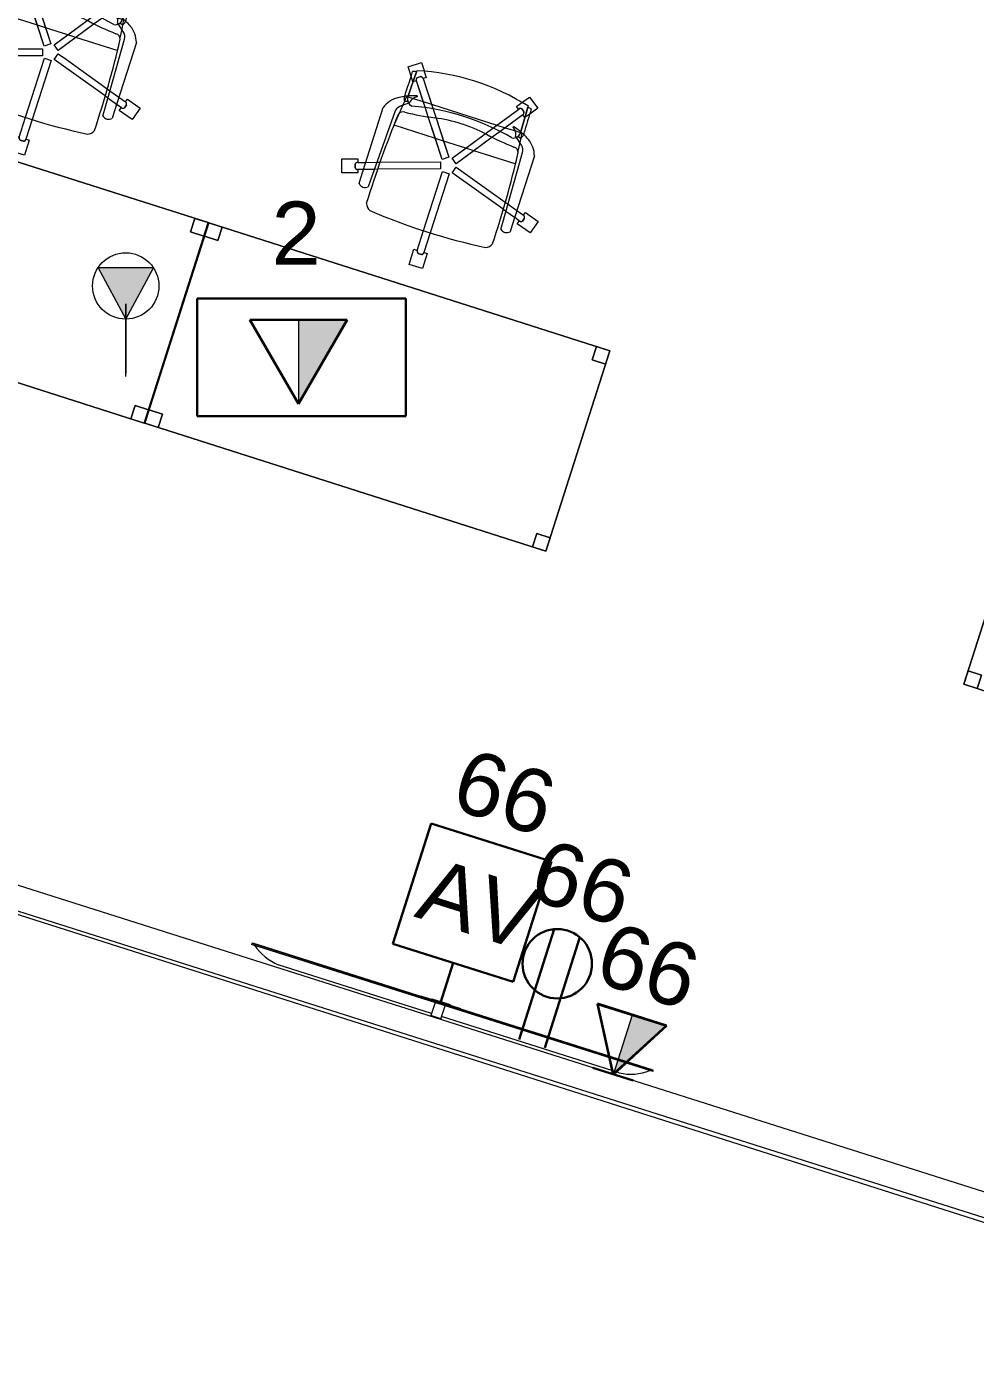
# Model space of a CAD drawing. Header units: inches. Extents: x 385 to 2249, y -1773 to -36.
# Drawn here: x 868.3 to 1003.6, y -651.1 to -462.3 of the extents above; entities that cross this region are included whole.
import ezdxf

# ---------------------------------------------------------------- set-up
doc = ezdxf.new("R2010")
doc.units = ezdxf.units.IN
doc.header["$MEASUREMENT"] = 0
for name, color, linetype, lineweight in [('A-ANNO-NOTE', 131, 'Continuous', 30), ('A-DETL-THIN', 151, 'Continuous', 9), ('E-ELEC-FIXT', 91, 'Continuous', 9), ('I-FURN', 30, 'Continuous', 9), ('I-WALL', 2, 'Continuous', 13), ('Q-SPCQ', 91, 'Continuous', 13)]:
    doc.layers.add(name, color=color, linetype=linetype, lineweight=lineweight)
doc.styles.add('Swis721 Lt BT', font='swissl.ttf', dxfattribs={"height": 9})

# ---------------------------------------------------------------- blocks, each defined once
blk = doc.blocks.new('A-Flat_Screen_TV - OLED 65B6P 65_-V27-Level 6 POWER _ SIGNAL')
at = {"layer": 'Q-SPCQ', "lineweight": 9}
for p, q in [((-30, 0.19), (30, 0.19)), ((-30, 0.19), (-30, 0)), ((30, 0), (-30, 0)), ((-29.94, 0), (-29.94, -0.06)), ((-25.5, 1.81), (1.07, 1.81)), ((2.57, 1.81), (25.5, 1.81)), ((29.94, -0.06), (29.94, 0)), ((30, 0), (30, 0.19)), ((29.94, -0.06), (-29.94, -0.06))]:
    blk.add_line(p, q, dxfattribs=at)
for centre, start, end in [((-24.9, -5.58), 94.6372, 128.9656), ((24.9, -5.58), 51.0344, 85.3628)]:
    blk.add_arc(centre, 7.41, start, end, dxfattribs=at)
blk = doc.blocks.new('PS - Junction Box _Wall Base_ - AV Box-V147-Level 6 POWER _ SIGNAL')
at = {"layer": 'E-ELEC-FIXT'}
for p, q in [((1034.57, -635.83), (1033.98, -637.68)), ((1034.09, -635.29), (1034.05, -635.41)), ((1034.09, -635.29), (1036.71, -636.12)), ((1035.41, -638.13), (1033.98, -637.68)), ((1035.41, -638.13), (1036, -636.29)), ((1036.67, -636.24), (1036.71, -636.12))]:
    blk.add_line(p, q, dxfattribs=at)
blk = doc.blocks.new('Rectangular Table - Rectangular Table-5809080-Level 6 POWER _ SIGNAL')
at = {"layer": 'I-FURN'}
for p, q in [((-28, 15), (-30, 15)), ((-30, 15), (-30, 13)), ((-30, 13), (-30, 15)), ((-30, 15), (-28, 15)), ((30, 15), (-30, 15)), ((-30, 15), (-30, -15)), ((-30, -15), (-30, 15)), ((-30, 15), (30, 15)), ((-28, 13), (-28, 15)), ((-28, 15), (-28, 13)), ((28, 15), (28, 13)), ((30, 15), (28, 15)), ((28, 15), (30, 15)), ((28, 13), (28, 15)), ((30, 13), (30, 15)), ((30, 15), (30, 13)), ((30, -15), (30, 15)), ((30, 15), (30, -15)), ((-30, 13), (-28, 13)), ((-28, 13), (-30, 13)), ((28, 13), (30, 13)), ((30, 13), (28, 13)), ((-28, -13), (-30, -13)), ((-30, -13), (-30, -15)), ((-30, -15), (-30, -13)), ((-30, -13), (-28, -13)), ((-28, -15), (-28, -13)), ((-28, -13), (-28, -15)), ((30, -13), (28, -13)), ((28, -13), (28, -15)), ((28, -15), (28, -13)), ((28, -13), (30, -13)), ((30, -15), (30, -13)), ((30, -13), (30, -15)), ((-30, -15), (-28, -15)), ((-28, -15), (-30, -15)), ((-30, -15), (30, -15)), ((30, -15), (-30, -15)), ((28, -15), (30, -15)), ((30, -15), (28, -15))]:
    blk.add_line(p, q, dxfattribs=at)
blk = doc.blocks.new('F-Haworth_Chair_X99-Seminar - X99 Advanced Seminar Chair-V176-Level 6 POWER _ SIGNAL')
at = {"layer": 'I-FURN'}
for p, q in [((-1, 15.13), (1, 15.13)), ((-1, 12.88), (-1, 15.13)), ((-1, 15.13), (1, 15.13)), ((-1, 12.88), (-1, 15.13)), ((1, 15.13), (1, 12.88)), ((1, 15.13), (1, 12.88)), ((0.26, 13.26), (-0.26, 13.26)), ((0.26, 13.26), (-0.26, 13.26)), ((-0.25, 13.25), (0.25, 13.25)), ((-0.25, 13.25), (0.25, 13.25)), ((-0.52, 12.88), (-1, 12.88)), ((-0.52, 12.88), (-1, 12.88)), ((-0.5, 9.91), (-0.5, 12.88)), ((-0.5, 9.91), (-0.5, 12.88)), ((0.5, 12.88), (0.5, 9.91)), ((0.5, 12.88), (0.5, 9.91)), ((1, 12.88), (0.52, 12.88)), ((1, 12.88), (0.52, 12.88)), ((-0.5, 1.08), (-0.5, 9.91)), ((-0.5, 1.08), (-0.5, 9.91)), ((0.5, 9.91), (0.5, 1.08)), ((0.5, 9.91), (0.5, 1.08)), ((-11.32, 5.48), (-11.3, 6.32)), ((-9.92, 6.36), (-9.92, 5.36)), ((9.92, 5.36), (9.92, 6.36)), ((11.3, 6.32), (11.32, 5.48)), ((-14.69, 3.72), (-14.08, 5.62)), ((-14.69, 3.72), (-14.08, 5.62)), ((-14.08, 5.62), (-11.94, 4.93)), ((-14.08, 5.62), (-11.94, 4.93)), ((-12.53, 4.34), (-12.69, 3.85)), ((-12.53, 4.34), (-12.69, 3.85)), ((-12.68, 3.86), (-12.52, 4.33)), ((-12.68, 3.86), (-12.52, 4.33)), ((-11.94, 4.93), (-12.09, 4.47)), ((-11.94, 4.93), (-12.09, 4.47)), ((-12.09, 4.45), (-11.32, 4.21)), ((-12.09, 4.45), (-11.32, 4.21)), ((-11.32, -5.06), (-11.32, 5.48)), ((-11.28, 4.19), (-9.86, 3.73)), ((-11.28, 4.19), (-9.86, 3.73)), ((-9.92, 5.36), (-9.57, -4.97)), ((9.57, -4.97), (9.92, 5.36)), ((9.86, 3.73), (11.32, 4.21)), ((9.86, 3.73), (11.32, 4.21)), ((11.32, 5.48), (11.32, -5.06)), ((11.32, 4.21), (12.09, 4.45)), ((11.32, 4.21), (12.09, 4.45)), ((11.94, 4.93), (14.08, 5.62)), ((11.94, 4.93), (14.08, 5.62)), ((12.09, 4.47), (11.94, 4.93)), ((12.09, 4.47), (11.94, 4.93)), ((12.52, 4.33), (12.68, 3.86)), ((12.52, 4.33), (12.68, 3.86)), ((12.69, 3.85), (12.53, 4.34)), ((12.69, 3.85), (12.53, 4.34)), ((14.08, 5.62), (14.69, 3.72)), ((14.08, 5.62), (14.69, 3.72)), ((-12.55, 3.03), (-14.69, 3.72)), ((-12.55, 3.03), (-14.69, 3.72)), ((-12.4, 3.49), (-12.55, 3.03)), ((-12.4, 3.49), (-12.55, 3.03)), ((-11.32, 3.15), (-12.4, 3.5)), ((-11.32, 3.15), (-12.4, 3.5)), ((-9.83, 2.67), (-11.32, 3.15)), ((-9.83, 2.67), (-11.32, 3.15)), ((-9.86, 3.73), (-9.38, 3.57)), ((-9.86, 3.73), (-9.38, 3.57)), ((-9.37, 2.52), (-9.83, 2.67)), ((-9.37, 2.52), (-9.83, 2.67)), ((-9.38, 3.57), (-0.87, 0.81)), ((-9.38, 3.57), (-0.87, 0.81)), ((-1.18, -0.14), (-9.37, 2.52)), ((-1.18, -0.14), (-9.37, 2.52)), ((0.87, 0.81), (9.38, 3.57)), ((0.87, 0.81), (9.38, 3.57)), ((9.37, 2.52), (1.18, -0.14)), ((9.37, 2.52), (1.18, -0.14)), ((9.83, 2.67), (9.37, 2.52)), ((9.83, 2.67), (9.37, 2.52)), ((9.38, 3.57), (9.86, 3.73)), ((9.38, 3.57), (9.86, 3.73)), ((11.32, 3.15), (9.83, 2.67)), ((11.32, 3.15), (9.83, 2.67)), ((12.4, 3.5), (11.32, 3.15)), ((12.4, 3.5), (11.32, 3.15)), ((12.55, 3.03), (12.4, 3.49)), ((12.55, 3.03), (12.4, 3.49)), ((14.69, 3.72), (12.55, 3.03)), ((14.69, 3.72), (12.55, 3.03)), ((-0.87, 0.81), (-1.18, -0.14)), ((-0.87, 0.81), (-1.18, -0.14)), ((0.5, 1.08), (-0.5, 1.08)), ((0.5, 1.08), (-0.5, 1.08)), ((1.18, -0.14), (0.87, 0.81)), ((1.18, -0.14), (0.87, 0.81)), ((-4.79, -5.75), (-1.04, -0.58)), ((-0.23, -1.17), (-3.68, -5.91)), ((-2.89, -3.12), (-1.04, -0.58)), ((-0.23, -1.17), (-1.65, -3.12)), ((-1.04, -0.58), (-0.23, -1.17)), ((-1.04, -0.58), (-0.23, -1.17)), ((0.23, -1.17), (1.04, -0.58)), ((0.23, -1.17), (1.04, -0.58)), ((1.65, -3.12), (0.23, -1.17)), ((3.68, -5.91), (0.23, -1.17)), ((1.04, -0.58), (2.89, -3.12)), ((1.04, -0.58), (4.79, -5.75)), ((-9.07, -3.12), (-2.89, -3.12)), ((-9.07, -3.2), (-9.07, -3.12)), ((-8.9, -4.8), (-9.07, -3.2)), ((-4.79, -5.75), (-2.89, -3.12)), ((-1.65, -3.12), (-3.68, -5.91)), ((-2.89, -3.12), (-1.65, -3.12)), ((-1.65, -3.12), (1.65, -3.12)), ((1.65, -3.12), (2.89, -3.12)), ((3.68, -5.91), (1.65, -3.12)), ((2.89, -3.12), (9.07, -3.12)), ((2.89, -3.12), (4.79, -5.75)), ((9.07, -3.2), (8.9, -4.8)), ((9.07, -3.12), (9.07, -3.2)), ((-8.88, -4.99), (-8.89, -4.91)), ((-8.75, -6.22), (-8.88, -4.99)), ((8.88, -4.99), (8.75, -6.22)), ((8.89, -4.91), (8.88, -4.99)), ((-9.13, -5.92), (-8.07, -6.77)), ((-8.68, -6.87), (-8.75, -6.22)), ((-8.62, -7.42), (-8.68, -6.87)), ((-8.6, -7.6), (-8.62, -7.43)), ((-8.61, -6.81), (-8.23, -6.95)), ((-8.07, -6.77), (-7.95, -6.87)), ((-7.97, -10.12), (-5.57, -6.82)), ((-4.47, -7.01), (-7.16, -10.71)), ((-6.14, -7.6), (-5.57, -6.82)), ((-5.57, -6.82), (-4.79, -5.75)), ((-5.57, -6.82), (-4.79, -5.75)), ((-4.47, -7.01), (-4.9, -7.6)), ((-3.68, -5.91), (-4.47, -7.01)), ((-3.68, -5.91), (-4.47, -7.01)), ((4.47, -7.01), (3.68, -5.91)), ((4.47, -7.01), (3.68, -5.91)), ((4.9, -7.6), (4.47, -7.01)), ((7.16, -10.71), (4.47, -7.01)), ((4.79, -5.75), (5.57, -6.82)), ((4.79, -5.75), (5.57, -6.82)), ((5.57, -6.82), (6.14, -7.6)), ((5.57, -6.82), (7.97, -10.12)), ((7.95, -6.87), (8.07, -6.77)), ((8.07, -6.77), (9.13, -5.92)), ((8.23, -6.95), (8.61, -6.81)), ((8.62, -7.43), (8.6, -7.6)), ((8.68, -6.91), (8.62, -7.42)), ((8.75, -6.22), (8.68, -6.87)), ((-8.49, -7.6), (-8.56, -7.6)), ((-8.42, -7.57), (-8.34, -11.37)), ((-8.34, -11.52), (-8.42, -7.57)), ((-7.65, -7.6), (-8.4, -7.6)), ((-7.97, -10.12), (-6.14, -7.6)), ((-6.14, -7.6), (-7.65, -7.6)), ((-7.18, -7.99), (-7.21, -8.13)), ((-4.9, -7.6), (-7.16, -10.71)), ((-4.9, -7.6), (-6.14, -7.6)), ((4.88, -7.6), (-4.9, -7.6)), ((6.14, -7.6), (4.9, -7.6)), ((7.16, -10.71), (4.9, -7.6)), ((7.65, -7.6), (6.14, -7.6)), ((6.14, -7.6), (7.97, -10.12)), ((7.21, -8.13), (7.18, -7.99)), ((8.4, -7.6), (7.65, -7.6)), ((8.34, -11.37), (8.42, -7.57)), ((8.42, -7.57), (8.34, -11.52)), ((8.56, -7.6), (8.49, -7.6)), ((-9.7, -11.65), (-8.88, -10.52)), ((-9.7, -11.65), (-8.88, -10.52)), ((-8.88, -10.52), (-8.38, -9.83)), ((-8.88, -10.52), (-8.38, -9.83)), ((-8.38, -9.83), (-7.99, -10.11)), ((-8.38, -9.83), (-7.99, -10.11)), ((-8, -10.58), (-7.59, -10.88)), ((-8, -10.58), (-7.59, -10.88)), ((-7.59, -10.87), (-7.99, -10.57)), ((-7.59, -10.87), (-7.99, -10.57)), ((-6.76, -11), (-7.29, -11.74)), ((-6.76, -11), (-7.29, -11.74)), ((-7.15, -10.72), (-6.76, -11)), ((-7.15, -10.72), (-6.76, -11)), ((6.76, -11), (7.15, -10.72)), ((6.76, -11), (7.15, -10.72)), ((7.29, -11.73), (6.76, -11)), ((7.29, -11.73), (6.76, -11)), ((7.99, -10.57), (7.59, -10.87)), ((7.99, -10.57), (7.59, -10.87)), ((7.59, -10.88), (8, -10.58)), ((7.59, -10.88), (8, -10.58)), ((7.99, -10.11), (8.38, -9.83)), ((7.99, -10.11), (8.38, -9.83)), ((8.38, -9.83), (8.88, -10.52)), ((8.38, -9.83), (8.88, -10.52)), ((8.88, -10.52), (9.7, -11.65)), ((8.88, -10.52), (9.7, -11.65)), ((-8.08, -12.82), (-9.7, -11.65)), ((-8.08, -12.82), (-9.7, -11.65)), ((-7.29, -11.74), (-8.08, -12.82)), ((-7.29, -11.74), (-8.08, -12.82)), ((8.08, -12.82), (7.29, -11.74)), ((8.08, -12.82), (7.29, -11.74)), ((9.7, -11.65), (8.08, -12.82)), ((9.7, -11.65), (8.08, -12.82))]:
    blk.add_line(p, q, dxfattribs=at)
for centre, radius, start, end in [((-0.11, 12.88), 0.407, 111.1651, 180.8349), ((-0.11, 12.88), 0.407, 111.1651, 180.8349), ((-0.09, 12.88), 0.406, 112.6199, 180), ((-0.09, 12.88), 0.406, 112.6199, 126.0959), ((0.09, 12.88), 0.406, 53.9041, 67.3801), ((0.09, 12.88), 0.406, 0, 67.3801), ((0.11, 12.88), 0.407, 359.1651, 68.8349), ((0.11, 12.88), 0.407, 359.1651, 68.8349), ((-0.09, 12.88), 0.406, 166.524, 180), ((-0.09, 12.88), 0.406, 126.0959, 166.524), ((0.09, 12.88), 0.406, 0, 53.9041), ((-8.21, 8.28), 1.31, 110.0433, 159.9567), ((0, -75.01), 84.96, 84.1475, 95.8525), ((8.21, 8.28), 1.31, 20.0433, 69.9567), ((144.06, 7.32), 153.52, 179.4749, 184.5213), ((-144.06, 7.32), 153.52, 355.4787, 0.5251), ((-10.58, 5.68), 0.956, 45.8901, 138.1099), ((10.58, 5.68), 0.956, 41.8901, 134.1099), ((-12.28, 3.88), 0.407, 183.1651, 252.8349), ((-12.28, 3.88), 0.407, 183.1651, 252.8349), ((-12.27, 3.89), 0.406, 184.6199, 200.0162), ((-12.27, 3.89), 0.406, 184.6199, 252), ((-12.22, 4.09), 0.407, 71.1651, 140.8349), ((-12.22, 4.09), 0.407, 71.1651, 140.8349), ((-12.22, 4.07), 0.406, 85.476, 139.3801), ((-12.22, 4.07), 0.406, 72, 139.3801), ((-12.22, 4.07), 0.406, 72, 85.476), ((12.22, 4.09), 0.407, 39.1651, 108.8349), ((12.22, 4.09), 0.407, 39.1651, 108.8349), ((12.22, 4.07), 0.406, 81.0479, 108), ((12.22, 4.07), 0.406, 40.6199, 108), ((12.22, 4.07), 0.406, 40.6199, 81.0479), ((12.27, 3.89), 0.406, 288, 355.3801), ((12.28, 3.88), 0.407, 287.1651, 356.8349), ((12.28, 3.88), 0.407, 287.1651, 356.8349), ((12.27, 3.89), 0.406, 341.9041, 355.3801), ((-12.27, 3.89), 0.406, 200.0162, 238.524), ((-12.27, 3.89), 0.406, 238.524, 252), ((12.27, 3.89), 0.406, 288, 341.9041), ((-7.87, -3.92), 3.63, 198.1789, 238.0478), ((-8.18, -4.9), 1.39, 182.8013, 227.1078), ((-8.24, -4.59), 0.763, 194.2338, 275.7662), ((-11.32, -48.08), 42.84, 79.9767, 85.7699), ((11.32, -48.08), 42.84, 94.2301, 100.0233), ((8.24, -4.59), 0.763, 264.2338, 345.7662), ((8.18, -4.9), 1.39, 312.8922, 357.1987), ((7.87, -3.92), 3.63, 301.9522, 341.8211), ((-4.71, 1.15), 9.61, 238.0478, 243.9964), ((-5.2, -7.86), 3.74, 170.0936, 184.0143), ((-4.71, 1.15), 9.61, 243.9964, 246.4906), ((-8.28, -7.33), 0.613, 122.5427, 170.0936), ((-7.37, -7.55), 1.05, 95.9554, 181.1786), ((-7.37, -7.55), 1.05, 145.2002, 181.1786), ((-6.55, -6.76), 1.38, 185.0878, 212.4248), ((-6.55, -6.76), 1.38, 214.0187, 242.9497), ((0, 26.49), 33.83, 257.2285, 282.7715), ((0, 15.97), 22.19, 259.9767, 280.0233), ((6.55, -6.76), 1.38, 297.0503, 325.9813), ((7.37, -7.55), 1.05, 358.8214, 84.0446), ((6.55, -6.76), 1.38, 327.5752, 354.9122), ((7.37, -7.55), 1.05, 358.8214, 34.7998), ((4.71, 1.15), 9.61, 293.5094, 296.0036), ((8.28, -7.33), 0.613, 9.9064, 57.4573), ((5.2, -7.86), 3.74, 355.9857, 9.9064), ((4.71, 1.15), 9.61, 296.0036, 301.9522), ((-36.06, -10.03), 27.2, 357.4882, 4.0143), ((-4.71, 1.15), 9.61, 246.6393, 247.073), ((-4.71, 1.15), 9.61, 247.2631, 254.9334), ((4.71, 1.15), 9.61, 285.0666, 292.7369), ((4.71, 1.15), 9.61, 292.927, 293.3607), ((36.06, -10.03), 27.2, 175.9857, 182.5118), ((0, 20.73), 33.17, 254.4478, 255.4234), ((-7.66, -10.36), 0.407, 143.1651, 212.8349), ((-7.66, -10.36), 0.407, 143.1651, 212.8349), ((-7.64, -10.36), 0.406, 144, 211.3801), ((-7.64, -10.36), 0.406, 144, 211.3801), ((-7.49, -10.47), 0.406, 256.6199, 324), ((-7.48, -10.49), 0.407, 255.1651, 324.8349), ((-7.49, -10.47), 0.406, 256.6199, 297.0479), ((-7.48, -10.49), 0.407, 255.1651, 269.0991), ((-7.48, -10.49), 0.407, 269.0991, 296.967), ((-7.49, -10.47), 0.406, 297.0479, 310.524), ((-7.48, -10.49), 0.407, 296.967, 310.9009), ((-7.49, -10.47), 0.406, 310.524, 324), ((-7.48, -10.49), 0.407, 310.9009, 324.8349), ((7.48, -10.49), 0.407, 215.1651, 243.033), ((7.48, -10.49), 0.407, 215.1651, 284.8349), ((7.49, -10.47), 0.406, 216, 256.4281), ((7.49, -10.47), 0.406, 216, 283.3801), ((7.48, -10.49), 0.407, 243.033, 256.967), ((7.48, -10.49), 0.407, 256.967, 270.9009), ((7.49, -10.47), 0.406, 256.4281, 283.3801), ((7.48, -10.49), 0.407, 270.9009, 284.8349), ((7.64, -10.36), 0.406, 328.6199, 36), ((7.64, -10.36), 0.406, 328.6199, 36), ((7.66, -10.36), 0.407, 355.033, 36.8349), ((7.66, -10.36), 0.407, 327.1651, 36.8349), ((7.66, -10.36), 0.407, 327.1651, 355.033), ((0, 20.73), 33.17, 284.5766, 285.5522), ((0, 20.29), 32.89, 255.304, 284.6925)]:
    blk.add_arc(centre, radius, start, end, dxfattribs=at)
blk = doc.blocks.new('F-Haworth_Chair_X99-Seminar - X99 Advanced Seminar Chair-V177-Level 6 POWER _ SIGNAL')
at = {"layer": 'I-FURN'}
for p, q in [((-1, 15.13), (1, 15.13)), ((-1, 12.88), (-1, 15.13)), ((-1, 15.13), (1, 15.13)), ((-1, 12.88), (-1, 15.13)), ((1, 15.13), (1, 12.88)), ((1, 15.13), (1, 12.88)), ((0.26, 13.26), (-0.26, 13.26)), ((0.26, 13.26), (-0.26, 13.26)), ((-0.25, 13.25), (0.25, 13.25)), ((-0.25, 13.25), (0.25, 13.25)), ((-0.52, 12.88), (-1, 12.88)), ((-0.52, 12.88), (-1, 12.88)), ((-0.5, 9.91), (-0.5, 12.88)), ((-0.5, 9.91), (-0.5, 12.88)), ((0.5, 12.88), (0.5, 9.91)), ((0.5, 12.88), (0.5, 9.91)), ((1, 12.88), (0.52, 12.88)), ((1, 12.88), (0.52, 12.88)), ((-0.5, 1.08), (-0.5, 9.91)), ((-0.5, 1.08), (-0.5, 9.91)), ((0.5, 9.91), (0.5, 1.08)), ((0.5, 9.91), (0.5, 1.08)), ((-11.32, 5.48), (-11.3, 6.32)), ((-9.92, 6.36), (-9.92, 5.36)), ((9.92, 5.36), (9.92, 6.36)), ((11.3, 6.32), (11.32, 5.48)), ((-14.69, 3.72), (-14.08, 5.62)), ((-14.69, 3.72), (-14.08, 5.62)), ((-14.08, 5.62), (-11.94, 4.93)), ((-14.08, 5.62), (-11.94, 4.93)), ((-12.53, 4.34), (-12.69, 3.85)), ((-12.53, 4.34), (-12.69, 3.85)), ((-12.68, 3.86), (-12.52, 4.33)), ((-12.68, 3.86), (-12.52, 4.33)), ((-11.94, 4.93), (-12.09, 4.47)), ((-11.94, 4.93), (-12.09, 4.47)), ((-12.09, 4.45), (-11.32, 4.21)), ((-12.09, 4.45), (-11.32, 4.21)), ((-11.32, -5.06), (-11.32, 5.48)), ((-11.32, 4.21), (-9.86, 3.73)), ((-11.32, 4.21), (-9.86, 3.73)), ((-9.92, 5.36), (-9.57, -4.97)), ((9.57, -4.97), (9.92, 5.36)), ((9.86, 3.73), (11.32, 4.21)), ((9.86, 3.73), (11.32, 4.21)), ((11.32, 5.48), (11.32, -5.06)), ((11.32, 4.21), (12.09, 4.45)), ((11.32, 4.21), (12.09, 4.45)), ((11.94, 4.93), (14.08, 5.62)), ((11.94, 4.93), (14.08, 5.62)), ((12.09, 4.47), (11.94, 4.93)), ((12.09, 4.47), (11.94, 4.93)), ((12.52, 4.33), (12.68, 3.86)), ((12.52, 4.33), (12.68, 3.86)), ((12.69, 3.85), (12.53, 4.34)), ((12.69, 3.85), (12.53, 4.34)), ((14.08, 5.62), (14.69, 3.72)), ((14.08, 5.62), (14.69, 3.72)), ((-12.55, 3.03), (-14.69, 3.72)), ((-12.55, 3.03), (-14.69, 3.72)), ((-12.4, 3.49), (-12.55, 3.03)), ((-12.4, 3.49), (-12.55, 3.03)), ((-11.32, 3.15), (-12.4, 3.5)), ((-11.32, 3.15), (-12.4, 3.5)), ((-9.83, 2.67), (-11.32, 3.15)), ((-9.83, 2.67), (-11.32, 3.15)), ((-9.86, 3.73), (-9.38, 3.57)), ((-9.86, 3.73), (-9.38, 3.57)), ((-9.37, 2.52), (-9.83, 2.67)), ((-9.37, 2.52), (-9.83, 2.67)), ((-9.38, 3.57), (-0.87, 0.81)), ((-9.38, 3.57), (-0.87, 0.81)), ((-1.93, 0.1), (-9.37, 2.52)), ((-1.93, 0.1), (-9.37, 2.52)), ((0.87, 0.81), (9.38, 3.57)), ((0.87, 0.81), (9.38, 3.57)), ((9.37, 2.52), (1.18, -0.14)), ((9.37, 2.52), (1.18, -0.14)), ((9.83, 2.67), (9.37, 2.52)), ((9.83, 2.67), (9.37, 2.52)), ((9.38, 3.57), (9.86, 3.73)), ((9.38, 3.57), (9.86, 3.73)), ((11.32, 3.15), (9.83, 2.67)), ((11.32, 3.15), (9.83, 2.67)), ((12.4, 3.5), (11.32, 3.15)), ((12.4, 3.5), (11.32, 3.15)), ((12.55, 3.03), (12.4, 3.49)), ((12.55, 3.03), (12.4, 3.49)), ((14.69, 3.72), (12.55, 3.03)), ((14.69, 3.72), (12.55, 3.03)), ((-1.18, -0.14), (-1.92, 0.1)), ((-1.18, -0.14), (-1.92, 0.1)), ((-0.87, 0.81), (-1.18, -0.14)), ((-0.87, 0.81), (-1.18, -0.14)), ((0.5, 1.08), (-0.5, 1.08)), ((0.5, 1.08), (-0.5, 1.08)), ((1.18, -0.14), (0.87, 0.81)), ((1.18, -0.14), (0.87, 0.81)), ((-4.79, -5.75), (-1.04, -0.58)), ((-0.23, -1.17), (-3.68, -5.91)), ((-2.89, -3.12), (-1.04, -0.58)), ((-0.23, -1.17), (-1.65, -3.12)), ((-1.04, -0.58), (-0.23, -1.17)), ((-1.04, -0.58), (-0.23, -1.17)), ((0.23, -1.17), (1.04, -0.58)), ((0.23, -1.17), (1.04, -0.58)), ((1.65, -3.12), (0.23, -1.17)), ((3.68, -5.91), (0.23, -1.17)), ((1.04, -0.58), (2.89, -3.12)), ((1.04, -0.58), (4.79, -5.75)), ((-9.07, -3.12), (-2.89, -3.12)), ((-9.07, -3.2), (-9.07, -3.12)), ((-8.9, -4.8), (-9.07, -3.2)), ((-4.79, -5.75), (-2.89, -3.12)), ((-1.65, -3.12), (-3.68, -5.91)), ((-2.89, -3.12), (-1.65, -3.12)), ((-1.65, -3.12), (1.65, -3.12)), ((1.65, -3.12), (2.89, -3.12)), ((3.68, -5.91), (1.65, -3.12)), ((2.89, -3.12), (9.07, -3.12)), ((2.89, -3.12), (4.79, -5.75)), ((9.07, -3.2), (8.9, -4.8)), ((9.07, -3.12), (9.07, -3.2)), ((-8.88, -4.99), (-8.89, -4.91)), ((-8.75, -6.22), (-8.88, -4.99)), ((8.88, -4.99), (8.75, -6.22)), ((8.89, -4.91), (8.88, -4.99)), ((-9.13, -5.92), (-8.07, -6.77)), ((-8.68, -6.87), (-8.75, -6.22)), ((-8.65, -7.11), (-8.68, -6.87)), ((-8.62, -7.42), (-8.65, -7.13)), ((-8.6, -7.6), (-8.62, -7.43)), ((-8.61, -6.81), (-8.23, -6.95)), ((-8.07, -6.77), (-7.95, -6.87)), ((-7.97, -10.12), (-5.57, -6.82)), ((-4.47, -7.01), (-7.16, -10.71)), ((-6.14, -7.6), (-5.57, -6.82)), ((-5.57, -6.82), (-4.79, -5.75)), ((-5.57, -6.82), (-4.79, -5.75)), ((-4.47, -7.01), (-4.9, -7.6)), ((-3.68, -5.91), (-4.47, -7.01)), ((-3.68, -5.91), (-4.47, -7.01)), ((4.47, -7.01), (3.68, -5.91)), ((4.47, -7.01), (3.68, -5.91)), ((4.9, -7.6), (4.47, -7.01)), ((7.16, -10.71), (4.47, -7.01)), ((4.79, -5.75), (5.57, -6.82)), ((4.79, -5.75), (5.57, -6.82)), ((5.57, -6.82), (6.14, -7.6)), ((5.57, -6.82), (7.97, -10.12)), ((7.95, -6.87), (8.07, -6.77)), ((8.07, -6.77), (9.13, -5.92)), ((8.23, -6.95), (8.61, -6.81)), ((8.62, -7.43), (8.6, -7.6)), ((8.68, -6.91), (8.62, -7.42)), ((8.75, -6.22), (8.68, -6.87)), ((-8.49, -7.6), (-8.56, -7.6)), ((-8.42, -7.57), (-8.34, -11.37)), ((-8.34, -11.52), (-8.42, -7.57)), ((-7.65, -7.6), (-8.4, -7.6)), ((-7.97, -10.12), (-6.14, -7.6)), ((-6.14, -7.6), (-7.65, -7.6)), ((-7.18, -7.99), (-7.21, -8.13)), ((-4.9, -7.6), (-7.16, -10.71)), ((-4.9, -7.6), (-6.14, -7.6)), ((4.9, -7.6), (-4.9, -7.6)), ((6.14, -7.6), (4.9, -7.6)), ((7.16, -10.71), (4.9, -7.6)), ((7.65, -7.6), (6.14, -7.6)), ((6.14, -7.6), (7.97, -10.12)), ((7.21, -8.13), (7.18, -7.99)), ((8.4, -7.6), (7.65, -7.6)), ((8.34, -11.37), (8.42, -7.57)), ((8.42, -7.57), (8.34, -11.52)), ((8.56, -7.6), (8.49, -7.6)), ((-9.7, -11.65), (-8.88, -10.52)), ((-9.7, -11.65), (-8.88, -10.52)), ((-8.88, -10.52), (-8.38, -9.83)), ((-8.88, -10.52), (-8.38, -9.83)), ((-8.38, -9.83), (-7.99, -10.11)), ((-8.38, -9.83), (-7.99, -10.11)), ((-8, -10.58), (-7.59, -10.88)), ((-8, -10.58), (-7.59, -10.88)), ((-7.59, -10.87), (-7.99, -10.57)), ((-7.59, -10.87), (-7.99, -10.57)), ((-6.76, -11), (-7.29, -11.74)), ((-6.76, -11), (-7.29, -11.74)), ((-7.15, -10.72), (-6.76, -11)), ((-7.15, -10.72), (-6.76, -11)), ((6.76, -11), (7.15, -10.72)), ((6.76, -11), (7.15, -10.72)), ((7.29, -11.74), (6.76, -11)), ((7.29, -11.74), (6.76, -11)), ((7.99, -10.57), (7.59, -10.87)), ((7.99, -10.57), (7.59, -10.87)), ((7.59, -10.88), (8, -10.58)), ((7.59, -10.88), (8, -10.58)), ((7.99, -10.11), (8.38, -9.83)), ((7.99, -10.11), (8.38, -9.83)), ((8.38, -9.83), (8.88, -10.52)), ((8.38, -9.83), (8.88, -10.52)), ((8.88, -10.52), (9.7, -11.65)), ((8.88, -10.52), (9.7, -11.65)), ((-8.08, -12.82), (-9.7, -11.65)), ((-8.08, -12.82), (-9.7, -11.65)), ((-7.29, -11.74), (-8.08, -12.82)), ((-7.29, -11.74), (-8.08, -12.82)), ((8.08, -12.82), (7.29, -11.74)), ((8.08, -12.82), (7.29, -11.74)), ((9.7, -11.65), (8.08, -12.82)), ((9.7, -11.65), (8.08, -12.82))]:
    blk.add_line(p, q, dxfattribs=at)
for centre, radius, start, end in [((-0.11, 12.88), 0.407, 111.1651, 180.8349), ((-0.11, 12.88), 0.407, 111.1651, 180.8349), ((-0.09, 12.88), 0.406, 112.6199, 180), ((-0.09, 12.88), 0.406, 112.6199, 126.0959), ((0.09, 12.88), 0.406, 53.9041, 67.3801), ((0.09, 12.88), 0.406, 0, 67.3801), ((0.11, 12.88), 0.407, 359.1651, 68.8349), ((0.11, 12.88), 0.407, 359.1651, 68.8349), ((-0.09, 12.88), 0.406, 166.524, 180), ((-0.09, 12.88), 0.406, 126.0959, 166.524), ((0.09, 12.88), 0.406, 0, 53.9041), ((-8.21, 8.28), 1.31, 110.0433, 159.9567), ((0, -75.01), 84.96, 84.1475, 95.8525), ((8.21, 8.28), 1.31, 20.0433, 69.9567), ((144.06, 7.32), 153.52, 179.4749, 184.5213), ((-144.06, 7.32), 153.52, 355.4787, 0.5251), ((-10.58, 5.68), 0.956, 45.8901, 138.1099), ((10.58, 5.68), 0.956, 41.8901, 134.1099), ((-12.28, 3.88), 0.407, 183.1651, 252.8349), ((-12.28, 3.88), 0.407, 183.1651, 252.8349), ((-12.27, 3.89), 0.406, 184.6199, 198.0959), ((-12.27, 3.89), 0.406, 184.6199, 252), ((-12.22, 4.09), 0.407, 71.1651, 140.8349), ((-12.22, 4.09), 0.407, 71.1651, 140.8349), ((-12.22, 4.07), 0.406, 85.476, 139.3801), ((-12.22, 4.07), 0.406, 72, 139.3801), ((-12.22, 4.07), 0.406, 72, 85.476), ((12.22, 4.09), 0.407, 39.1651, 108.8349), ((12.22, 4.09), 0.407, 39.1651, 108.8349), ((12.22, 4.07), 0.406, 81.0479, 108), ((12.22, 4.07), 0.406, 40.6199, 108), ((12.22, 4.07), 0.406, 54.0959, 81.0479), ((12.27, 3.89), 0.406, 288, 355.3801), ((12.28, 3.88), 0.407, 287.1651, 356.8349), ((12.28, 3.88), 0.407, 287.1651, 356.8349), ((12.22, 4.07), 0.406, 47.0247, 54.0959), ((12.22, 4.07), 0.406, 40.6199, 47.0247), ((12.27, 3.89), 0.406, 341.9041, 348.0575), ((12.27, 3.89), 0.406, 348.0575, 355.3801), ((-12.27, 3.89), 0.406, 198.0959, 238.524), ((-12.27, 3.89), 0.406, 238.524, 252), ((12.27, 3.89), 0.406, 288, 341.9041), ((-7.87, -3.92), 3.63, 198.1789, 238.0478), ((-8.18, -4.9), 1.39, 182.8013, 227.1078), ((-8.24, -4.59), 0.763, 194.2338, 275.7662), ((-11.32, -48.08), 42.84, 79.9767, 85.7699), ((11.32, -48.08), 42.84, 94.2301, 100.0233), ((8.24, -4.59), 0.763, 264.2338, 345.7662), ((8.18, -4.9), 1.39, 312.8922, 357.1987), ((7.87, -3.92), 3.63, 301.9522, 341.8211), ((-4.71, 1.15), 9.61, 238.0478, 243.9964), ((-5.2, -7.86), 3.74, 170.0936, 184.0143), ((-4.71, 1.15), 9.61, 243.9964, 246.4906), ((-8.28, -7.33), 0.613, 122.5427, 170.0936), ((-7.37, -7.55), 1.05, 95.9554, 181.1786), ((-7.37, -7.55), 1.05, 145.2002, 181.1786), ((-6.55, -6.76), 1.38, 185.0878, 212.4248), ((-6.55, -6.76), 1.38, 214.0187, 242.9497), ((0, 26.49), 33.83, 257.2285, 282.7715), ((0, 15.97), 22.19, 259.9767, 280.0233), ((6.55, -6.76), 1.38, 297.0503, 325.9813), ((7.37, -7.55), 1.05, 358.8214, 84.0446), ((6.55, -6.76), 1.38, 327.5752, 354.9122), ((7.37, -7.55), 1.05, 358.8214, 34.7998), ((4.71, 1.15), 9.61, 293.5094, 296.0036), ((8.28, -7.33), 0.613, 9.9064, 57.4573), ((5.2, -7.86), 3.74, 355.9857, 9.9064), ((4.71, 1.15), 9.61, 296.0036, 301.9522), ((-36.06, -10.03), 27.2, 357.4882, 4.0143), ((-4.71, 1.15), 9.61, 246.6393, 247.073), ((-4.71, 1.15), 9.61, 247.2631, 254.9334), ((4.71, 1.15), 9.61, 285.0666, 292.7369), ((4.71, 1.15), 9.61, 292.927, 293.3607), ((36.06, -10.03), 27.2, 175.9857, 182.5118), ((0, 20.73), 33.17, 254.4478, 255.4234), ((-7.66, -10.36), 0.407, 143.1651, 184.967), ((-7.66, -10.36), 0.407, 143.1651, 212.8349), ((-7.66, -10.36), 0.407, 184.967, 198.9009), ((-7.64, -10.36), 0.406, 144, 211.3801), ((-7.64, -10.36), 0.406, 144, 211.3801), ((-7.66, -10.36), 0.407, 198.9009, 212.8349), ((-7.49, -10.47), 0.406, 256.6199, 324), ((-7.48, -10.49), 0.407, 255.1651, 324.8349), ((-7.49, -10.47), 0.406, 256.6199, 297.0479), ((-7.48, -10.49), 0.407, 255.1651, 269.0991), ((-7.48, -10.49), 0.407, 269.0991, 283.033), ((-7.48, -10.49), 0.407, 283.033, 296.967), ((-7.49, -10.47), 0.406, 297.0479, 310.524), ((-7.48, -10.49), 0.407, 296.967, 310.9009), ((-7.49, -10.47), 0.406, 310.524, 324), ((-7.48, -10.49), 0.407, 310.9009, 324.8349), ((7.48, -10.49), 0.407, 215.1651, 256.967), ((7.48, -10.49), 0.407, 215.1651, 284.8349), ((7.49, -10.47), 0.406, 216, 256.4281), ((7.49, -10.47), 0.406, 216, 283.3801), ((7.48, -10.49), 0.407, 256.967, 284.8349), ((7.49, -10.47), 0.406, 256.4281, 283.3801), ((7.64, -10.36), 0.406, 328.6199, 36), ((7.64, -10.36), 0.406, 328.6199, 36), ((7.66, -10.36), 0.407, 22.9009, 36.8349), ((7.66, -10.36), 0.407, 327.1651, 36.8349), ((7.66, -10.36), 0.407, 327.1651, 22.9009), ((0, 20.73), 33.17, 284.5766, 285.5522), ((0, 20.29), 32.89, 255.304, 284.6925)]:
    blk.add_arc(centre, radius, start, end, dxfattribs=at)

msp = doc.modelspace()

# ---------------------------------------------------------------- hatches: boundary and pattern name
at = {"layer": 'A-ANNO-NOTE', "lineweight": 9}
for points in [[(882.44, -504.09), (886.39, -496.77), (878.5, -496.77)], [(907.08, -516.18), (914.01, -504.18), (907.08, -504.18)], [(951.96, -611.86), (959.57, -604.9), (954.66, -603.34)]]:
    msp.add_hatch(color=256, dxfattribs=at).paths.add_polyline_path(points, flags=0)

# ---------------------------------------------------------------- linework, layer by layer
for p, q in [((886.39, -496.77), (878.5, -496.77)), ((878.5, -496.77), (882.44, -504.09)), ((882.44, -504.09), (886.39, -496.77)), ((882.45, -501.89), (882.45, -511.79)), ((882.45, -501.89), (882.45, -507.07)), ((882.45, -512.26), (882.45, -501.89)), ((907.08, -504.18), (907.08, -516.18)), ((907.08, -516.18), (914.01, -504.18)), ((914.01, -504.18), (907.08, -504.18)), ((954.66, -603.34), (951.96, -611.86)), ((959.57, -604.9), (954.66, -603.34)), ((951.96, -611.86), (959.57, -604.9))]:
    msp.add_line(p, q, dxfattribs=at)
at = {"layer": 'A-ANNO-NOTE'}
for p, q in [((892.65, -501.12), (922.37, -501.12)), ((892.65, -517.94), (892.65, -501.12)), ((922.37, -501.12), (922.37, -517.94)), ((900.16, -504.18), (914.01, -504.18)), ((907.08, -516.18), (900.16, -504.18)), ((914.01, -504.18), (907.08, -516.18)), ((922.37, -517.94), (892.65, -517.94)), ((926.01, -576.01), (920.56, -593.17)), ((943.16, -581.46), (926.01, -576.01)), ((937.72, -598.61), (943.16, -581.46)), ((938.54, -606.84), (943.54, -591.09)), ((938.54, -606.84), (943.54, -591.09)), ((942.19, -608), (947.19, -592.25)), ((920.56, -593.17), (937.72, -598.61)), ((927.33, -601.61), (929.14, -595.89)), ((930.19, -602.52), (924.47, -600.7)), ((951.94, -611.78), (949.73, -601.71)), ((949.73, -601.71), (959.56, -604.83)), ((951.96, -611.86), (949.74, -601.78)), ((949.74, -601.78), (959.57, -604.9)), ((951.94, -611.78), (959.56, -604.83)), ((951.96, -611.86), (959.57, -604.9)), ((954.8, -612.69), (949.08, -610.87))]:
    msp.add_line(p, q, dxfattribs=at)
at = {"layer": 'A-ANNO-NOTE', "lineweight": 9}
msp.add_circle((882.45, -499.34), 4.73, dxfattribs=at)
at = {"layer": 'A-ANNO-NOTE'}
msp.add_circle((943.98, -596.02), 4.95, dxfattribs=at)
at = {"layer": 'A-DETL-THIN'}
msp.add_line((1637.28, -834.65), (562.43, -491.87), dxfattribs=at)
at = {"layer": 'I-WALL'}
for p, q in [((1369.5, -744.27), (612.44, -504.06)), ((611.38, -507.4), (1371.78, -748.66))]:
    msp.add_line(p, q, dxfattribs=at)

# ---------------------------------------------------------------- block references
at = {"layer": 'E-ELEC-FIXT'}
msp.add_blockref('PS - Junction Box _Wall Base_ - AV Box-V147-Level 6 POWER _ SIGNAL', (-108.01, 34.27), dxfattribs=at)
at = {"layer": 'I-FURN'}
for name, p, rotation in [('F-Haworth_Chair_X99-Seminar - X99 Advanced Seminar Chair-V177-Level 6 POWER _ SIGNAL', (871.65, -465.99), 162.3119574808694), ('F-Haworth_Chair_X99-Seminar - X99 Advanced Seminar Chair-V176-Level 6 POWER _ SIGNAL', (928.41, -482.15), 162.3119574808694), ('Rectangular Table - Rectangular Table-5809080-Level 6 POWER _ SIGNAL', (861.06, -495.49), 162.3119574808701), ('Rectangular Table - Rectangular Table-5809080-Level 6 POWER _ SIGNAL', (918.33, -513.75), 162.3119574808701), ('Rectangular Table - Rectangular Table-5809080-Level 6 POWER _ SIGNAL', (1035.09, -550.99), 162.3119574808701)]:
    msp.add_blockref(name, p, dxfattribs=dict(at, rotation=rotation))
at = {"layer": 'Q-SPCQ', "lineweight": 9, "rotation": 162.3967009999995}
msp.add_blockref('A-Flat_Screen_TV - OLED 65B6P 65_-V27-Level 6 POWER _ SIGNAL', (929.06, -602.16), dxfattribs=at)

# ---------------------------------------------------------------- texts
at = {"layer": 'A-ANNO-NOTE', "lineweight": 9, "insert": (903.25, -487.31), "char_height": 9, "width": 8.181, "attachment_point": 1, "style": 'Swis721 Lt BT'}
msp.add_mtext('2', dxfattribs=at)
at = {"layer": 'A-ANNO-NOTE', "lineweight": 9, "char_height": 9, "attachment_point": 1, "rotation": 342.3967, "style": 'Swis721 Lt BT'}
for s, insert, width in [('66', (931.19, -565.15), 16.362), ('66', (942.29, -578.04), 16.362), ('AV', (926.14, -580.68), 18.18), ('66', (951.67, -589.88), 16.362)]:
    msp.add_mtext(s, dxfattribs=dict(at, insert=insert, width=width))

doc.saveas('drawing.dxf')
